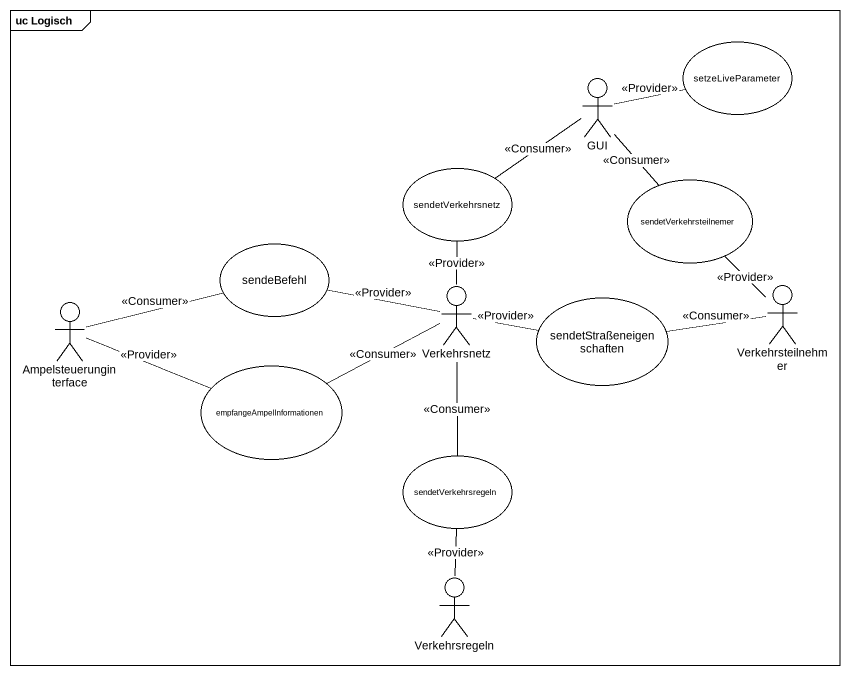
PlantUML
@startuml
mainframe uc Logisch
actor GUI
usecase setzeLiveParameter
usecase sendetVerkehrsnetz
usecase sendetVerkehrsteilnemer
usecase sendeBefehl
actor Ampelsteuerunginterface
actor Verkehrsnetz
usecase sendetStraßeneigenschaften
actor Verkehrsteilnehmer
usecase empfangeAmpelInformationen
usecase sendetVerkehrsregeln
actor Verkehrsregeln
GUI -right- setzeLiveParameter : <<Provider>>
GUI -left- sendetVerkehrsnetz : <<Consumer>>
GUI -- sendetVerkehrsteilnemer : <<Consumer>>
Ampelsteuerunginterface -right- sendeBefehl : <<Consumer>>
Ampelsteuerunginterface -right- empfangeAmpelInformationen : <<Provider>>
Verkehrsnetz -up- sendetVerkehrsnetz : <<Provider>>
Verkehrsnetz -left- sendeBefehl : <<Provider>>
Verkehrsnetz -right- sendetStraßeneigenschaften : <<Provider>>
Verkehrsnetz -left- empfangeAmpelInformationen : <<Consumer>>
Verkehrsnetz -- sendetVerkehrsregeln : <<Consumer>>
Verkehrsteilnehmer -up- sendetVerkehrsteilnemer : <<Provider>>
Verkehrsteilnehmer -left- sendetStraßeneigenschaften : <<Consumer>>
Verkehrsregeln -up- sendetVerkehrsregeln : <<Provider>>
@enduml
